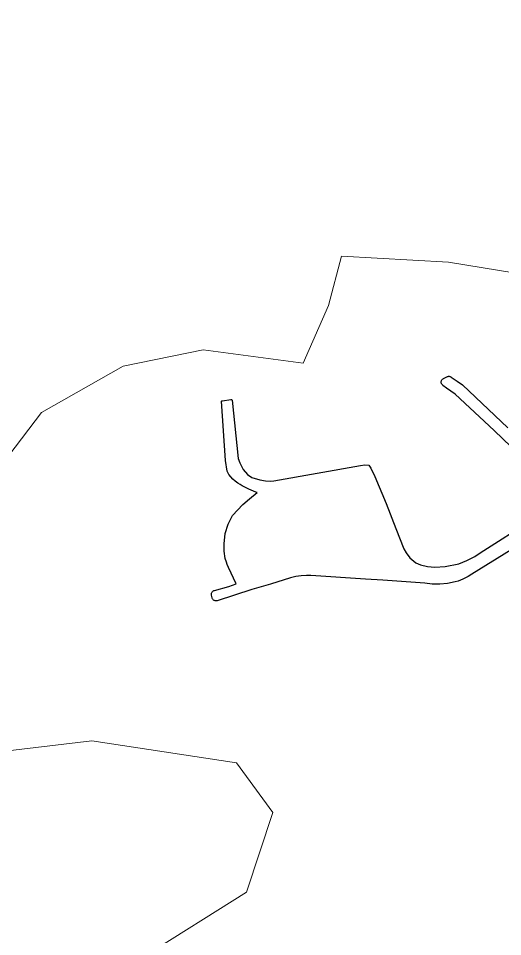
# Model space of a CAD drawing. Header units: millimetres. Extents: x 617751 to 636088, y 68402 to 77988.
# Drawn here: x 623959 to 624438, y 71483 to 72392 of the extents above; entities that cross this region are included whole.
import ezdxf

# ---------------------------------------------------------------- set-up
doc = ezdxf.new("R2010")
doc.units = ezdxf.units.MM
doc.header["$LTSCALE"] = 3
doc.header["$MEASUREMENT"] = 0
doc.layers.add('ALINHAMENTO PREDIAL', color=120, linetype='Continuous')
doc.layers.add('BAIRRO', color=30, linetype='Continuous')

msp = doc.modelspace()

# ---------------------------------------------------------------- linework, layer by layer
at = {"layer": 'ALINHAMENTO PREDIAL'}
for points in [[(624479.57, 71936.04), (624429.79, 71983.9), (624390.99, 72019.83), (624382.63, 72025.87), (624378.96, 72028.52), (624378.53, 72028.87), (624378.16, 72029.28), (624377.85, 72029.74), (624377.6, 72030.23), (624377.43, 72030.76), (624377.32, 72031.3), (624377.3, 72031.86), (624377.35, 72032.41), (624377.48, 72032.95), (624377.68, 72033.46), (624377.95, 72033.94), (624378.28, 72034.39), (624378.67, 72034.78), (624379.12, 72035.11), (624379.6, 72035.38), (624383.58, 72037.24), (624384.11, 72037.4), (624384.66, 72037.49), (624385.22, 72037.5), (624385.78, 72037.43), (624386.32, 72037.29), (624386.83, 72037.07), (624387.31, 72036.78), (624393.08, 72032.75), (624398.3, 72029.1), (624443.17, 71986.49)], [(624479.57, 71936.04), (624429.79, 71983.9), (624390.99, 72019.83), (624382.63, 72025.87), (624378.96, 72028.52), (624378.53, 72028.87), (624378.16, 72029.28), (624377.85, 72029.74), (624377.6, 72030.23), (624377.43, 72030.76), (624377.32, 72031.3), (624377.3, 72031.86), (624377.35, 72032.41), (624377.48, 72032.95), (624377.68, 72033.46), (624377.95, 72033.94), (624378.28, 72034.39), (624378.67, 72034.78), (624379.12, 72035.11), (624379.6, 72035.38), (624383.58, 72037.24), (624384.11, 72037.4), (624384.66, 72037.49), (624385.22, 72037.5), (624385.78, 72037.43), (624386.32, 72037.29), (624386.83, 72037.07), (624387.31, 72036.78), (624393.08, 72032.75), (624398.3, 72029.1), (624443.17, 71986.49)], [(624479.57, 71936.04), (624429.79, 71983.9), (624390.99, 72019.83), (624382.63, 72025.87), (624378.96, 72028.52), (624378.53, 72028.87), (624378.16, 72029.28), (624377.85, 72029.74), (624377.6, 72030.23), (624377.43, 72030.76), (624377.32, 72031.3), (624377.3, 72031.86), (624377.35, 72032.41), (624377.48, 72032.95), (624377.68, 72033.46), (624377.95, 72033.94), (624378.28, 72034.39), (624378.67, 72034.78), (624379.12, 72035.11), (624379.6, 72035.38), (624383.58, 72037.24), (624384.11, 72037.4), (624384.66, 72037.49), (624385.22, 72037.5), (624385.78, 72037.43), (624386.32, 72037.29), (624386.83, 72037.07), (624387.31, 72036.78), (624393.08, 72032.75), (624398.3, 72029.1), (624443.17, 71986.49)], [(624479.57, 71936.04), (624429.79, 71983.9), (624390.99, 72019.83), (624382.63, 72025.87), (624378.96, 72028.52), (624378.53, 72028.87), (624378.16, 72029.28), (624377.85, 72029.74), (624377.6, 72030.23), (624377.43, 72030.76), (624377.32, 72031.3), (624377.3, 72031.86), (624377.35, 72032.41), (624377.48, 72032.95), (624377.68, 72033.46), (624377.95, 72033.94), (624378.28, 72034.39), (624378.67, 72034.78), (624379.12, 72035.11), (624379.6, 72035.38), (624383.58, 72037.24), (624384.11, 72037.4), (624384.66, 72037.49), (624385.22, 72037.5), (624385.78, 72037.43), (624386.32, 72037.29), (624386.83, 72037.07), (624387.31, 72036.78), (624393.08, 72032.75), (624398.3, 72029.1), (624443.17, 71986.49)], [(624479.57, 71936.04), (624429.79, 71983.9), (624390.99, 72019.83), (624382.63, 72025.87), (624378.96, 72028.52), (624378.53, 72028.87), (624378.16, 72029.28), (624377.85, 72029.74), (624377.6, 72030.23), (624377.43, 72030.76), (624377.32, 72031.3), (624377.3, 72031.86), (624377.35, 72032.41), (624377.48, 72032.95), (624377.68, 72033.46), (624377.95, 72033.94), (624378.28, 72034.39), (624378.67, 72034.78), (624379.12, 72035.11), (624379.6, 72035.38), (624383.58, 72037.24), (624384.11, 72037.4), (624384.66, 72037.49), (624385.22, 72037.5), (624385.78, 72037.43), (624386.32, 72037.29), (624386.83, 72037.07), (624387.31, 72036.78), (624393.08, 72032.75), (624398.3, 72029.1), (624443.17, 71986.49)], [(624479.57, 71936.04), (624429.79, 71983.9), (624390.99, 72019.83), (624382.63, 72025.87), (624378.96, 72028.52), (624378.53, 72028.87), (624378.16, 72029.28), (624377.85, 72029.74), (624377.6, 72030.23), (624377.43, 72030.76), (624377.32, 72031.3), (624377.3, 72031.86), (624377.35, 72032.41), (624377.48, 72032.95), (624377.68, 72033.46), (624377.95, 72033.94), (624378.28, 72034.39), (624378.67, 72034.78), (624379.12, 72035.11), (624379.6, 72035.38), (624383.58, 72037.24), (624384.11, 72037.4), (624384.66, 72037.49), (624385.22, 72037.5), (624385.78, 72037.43), (624386.32, 72037.29), (624386.83, 72037.07), (624387.31, 72036.78), (624393.08, 72032.75), (624398.3, 72029.1), (624443.17, 71986.49)], [(624479.57, 71936.04), (624429.79, 71983.9), (624390.99, 72019.83), (624382.63, 72025.87), (624378.96, 72028.52), (624378.53, 72028.87), (624378.16, 72029.28), (624377.85, 72029.74), (624377.6, 72030.23), (624377.43, 72030.76), (624377.32, 72031.3), (624377.3, 72031.86), (624377.35, 72032.41), (624377.48, 72032.95), (624377.68, 72033.46), (624377.95, 72033.94), (624378.28, 72034.39), (624378.67, 72034.78), (624379.12, 72035.11), (624379.6, 72035.38), (624383.58, 72037.24), (624384.11, 72037.4), (624384.66, 72037.49), (624385.22, 72037.5), (624385.78, 72037.43), (624386.32, 72037.29), (624386.83, 72037.07), (624387.31, 72036.78), (624393.08, 72032.75), (624398.3, 72029.1), (624443.17, 71986.49)], [(624479.57, 71936.04), (624429.79, 71983.9), (624390.99, 72019.83), (624382.63, 72025.87), (624378.96, 72028.52), (624378.53, 72028.87), (624378.16, 72029.28), (624377.85, 72029.74), (624377.6, 72030.23), (624377.43, 72030.76), (624377.32, 72031.3), (624377.3, 72031.86), (624377.35, 72032.41), (624377.48, 72032.95), (624377.68, 72033.46), (624377.95, 72033.94), (624378.28, 72034.39), (624378.67, 72034.78), (624379.12, 72035.11), (624379.6, 72035.38), (624383.58, 72037.24), (624384.11, 72037.4), (624384.66, 72037.49), (624385.22, 72037.5), (624385.78, 72037.43), (624386.32, 72037.29), (624386.83, 72037.07), (624387.31, 72036.78), (624393.08, 72032.75), (624398.3, 72029.1), (624443.17, 71986.49)], [(624446.62, 71865.69), (624407.55, 71841.64), (624403.95, 71839.3), (624398.62, 71836.5), (624394.21, 71834.74), (624391.18, 71833.89), (624383.7, 71832.36), (624376.07, 71831.61), (624368.4, 71831.66), (624360.97, 71832.49), (624319.63, 71835.72), (624302.54, 71836.54), (624248.42, 71840.06), (624244.11, 71840.25), (624238.7, 71839.99), (624233.37, 71839.17), (624228.05, 71837.76), (624208.48, 71831.72), (624190.04, 71826.38), (624155.73, 71815.24), (624155.2, 71815.11), (624154.65, 71815.05), (624154.09, 71815.07), (624153.55, 71815.16), (624153.02, 71815.33), (624152.52, 71815.57), (624152.06, 71815.88), (624151.65, 71816.24), (624151.29, 71816.66), (624150.99, 71817.13), (624150.76, 71817.63), (624150.6, 71818.16), (624150.02, 71820.68), (624149.94, 71821.23), (624149.93, 71821.78), (624150, 71822.33), (624150.14, 71822.86), (624150.35, 71823.37), (624150.63, 71823.85), (624150.98, 71824.28), (624151.38, 71824.66), (624151.83, 71824.98), (624152.32, 71825.24), (624152.84, 71825.42), (624167.09, 71829.44), (624174.27, 71832.03), (624166.76, 71848.15), (624165.56, 71851.22), (624164.73, 71853.4), (624163.52, 71857.07), (624162.59, 71864.35), (624162.59, 71871.44), (624163.67, 71881.96), (624166.63, 71890.99), (624170.88, 71899.63), (624181.13, 71910.39), (624187.46, 71916.11), (624195.13, 71922.39), (624193.84, 71922.8), (624186.87, 71925.61), (624180.18, 71929.16), (624178.49, 71930.3), (624176.03, 71931.7), (624173.5, 71933.51), (624171.19, 71935.58), (624169.1, 71937.87), (624167.26, 71940.38), (624165.47, 71943.44), (624164, 71954.16), (624159.96, 72012.71), (624160.27, 72013.12), (624160.74, 72013.33), (624169.25, 72014.61), (624169.75, 72014.52), (624170.14, 72014.19), (624170.32, 72013.72), (624176.36, 71956.23), (624177.91, 71951.7), (624181.17, 71945.25), (624185.46, 71940.24), (624190.05, 71937.14), (624197.76, 71934.82), (624203.54, 71933.99), (624208.38, 71933.68), (624211.8, 71933.98), (624297.42, 71949.27), (624301.77, 71949.95), (624305.54, 71949.32), (624307.74, 71946.59), (624311.65, 71938.28), (624322.86, 71911.63), (624332.42, 71886.6), (624340.48, 71866.76), (624342.72, 71862.58), (624346.32, 71857.8), (624352.32, 71852.79), (624356.9, 71850.94), (624363.76, 71849), (624370.87, 71848.54), (624381.16, 71849.11), (624394.65, 71851.9), (624402.77, 71855.1), (624410.6, 71859.17), (624418.01, 71864.07), (624419.38, 71865.1), (624463.91, 71893.3)], [(624446.62, 71865.69), (624407.55, 71841.64), (624403.95, 71839.3), (624398.62, 71836.5), (624394.21, 71834.74), (624391.18, 71833.89), (624383.7, 71832.36), (624376.07, 71831.61), (624368.4, 71831.66), (624360.97, 71832.49), (624319.63, 71835.72), (624302.54, 71836.54), (624248.42, 71840.06), (624244.11, 71840.25), (624238.7, 71839.99), (624233.37, 71839.17), (624228.05, 71837.76), (624208.48, 71831.72), (624190.04, 71826.38), (624155.73, 71815.24), (624155.2, 71815.11), (624154.65, 71815.05), (624154.09, 71815.07), (624153.55, 71815.16), (624153.02, 71815.33), (624152.52, 71815.57), (624152.06, 71815.88), (624151.65, 71816.24), (624151.29, 71816.66), (624150.99, 71817.13), (624150.76, 71817.63), (624150.6, 71818.16), (624150.02, 71820.68), (624149.94, 71821.23), (624149.93, 71821.78), (624150, 71822.33), (624150.14, 71822.86), (624150.35, 71823.37), (624150.63, 71823.85), (624150.98, 71824.28), (624151.38, 71824.66), (624151.83, 71824.98), (624152.32, 71825.24), (624152.84, 71825.42), (624167.09, 71829.44), (624174.27, 71832.03), (624166.76, 71848.15), (624165.56, 71851.22), (624164.73, 71853.4), (624163.52, 71857.07), (624162.59, 71864.35), (624162.59, 71871.44), (624163.67, 71881.96), (624166.63, 71890.99), (624170.88, 71899.63), (624181.13, 71910.39), (624187.46, 71916.11), (624195.13, 71922.39), (624193.84, 71922.8), (624186.87, 71925.61), (624180.18, 71929.16), (624178.49, 71930.3), (624176.03, 71931.7), (624173.5, 71933.51), (624171.19, 71935.58), (624169.1, 71937.87), (624167.26, 71940.38), (624165.47, 71943.44), (624164, 71954.16), (624159.96, 72012.71), (624160.27, 72013.12), (624160.74, 72013.33), (624169.25, 72014.61), (624169.75, 72014.52), (624170.14, 72014.19), (624170.32, 72013.72), (624176.36, 71956.23), (624177.91, 71951.7), (624181.17, 71945.25), (624185.46, 71940.24), (624190.05, 71937.14), (624197.76, 71934.82), (624203.54, 71933.99), (624208.38, 71933.68), (624211.8, 71933.98), (624297.42, 71949.27), (624301.77, 71949.95), (624305.54, 71949.32), (624307.74, 71946.59), (624311.65, 71938.28), (624322.86, 71911.63), (624332.42, 71886.6), (624340.48, 71866.76), (624342.72, 71862.58), (624346.32, 71857.8), (624352.32, 71852.79), (624356.9, 71850.94), (624363.76, 71849), (624370.87, 71848.54), (624381.16, 71849.11), (624394.65, 71851.9), (624402.77, 71855.1), (624410.6, 71859.17), (624418.01, 71864.07), (624419.38, 71865.1), (624463.91, 71893.3)], [(624446.62, 71865.69), (624407.55, 71841.64), (624403.95, 71839.3), (624398.62, 71836.5), (624394.21, 71834.74), (624391.18, 71833.89), (624383.7, 71832.36), (624376.07, 71831.61), (624368.4, 71831.66), (624360.97, 71832.49), (624319.63, 71835.72), (624302.54, 71836.54), (624248.42, 71840.06), (624244.11, 71840.25), (624238.7, 71839.99), (624233.37, 71839.17), (624228.05, 71837.76), (624208.48, 71831.72), (624190.04, 71826.38), (624155.73, 71815.24), (624155.2, 71815.11), (624154.65, 71815.05), (624154.09, 71815.07), (624153.55, 71815.16), (624153.02, 71815.33), (624152.52, 71815.57), (624152.06, 71815.88), (624151.65, 71816.24), (624151.29, 71816.66), (624150.99, 71817.13), (624150.76, 71817.63), (624150.6, 71818.16), (624150.02, 71820.68), (624149.94, 71821.23), (624149.93, 71821.78), (624150, 71822.33), (624150.14, 71822.86), (624150.35, 71823.37), (624150.63, 71823.85), (624150.98, 71824.28), (624151.38, 71824.66), (624151.83, 71824.98), (624152.32, 71825.24), (624152.84, 71825.42), (624167.09, 71829.44), (624174.27, 71832.03), (624166.76, 71848.15), (624165.56, 71851.22), (624164.73, 71853.4), (624163.52, 71857.07), (624162.59, 71864.35), (624162.59, 71871.44), (624163.67, 71881.96), (624166.63, 71890.99), (624170.88, 71899.63), (624181.13, 71910.39), (624187.46, 71916.11), (624195.13, 71922.39), (624193.84, 71922.8), (624186.87, 71925.61), (624180.18, 71929.16), (624178.49, 71930.3), (624176.03, 71931.7), (624173.5, 71933.51), (624171.19, 71935.58), (624169.1, 71937.87), (624167.26, 71940.38), (624165.47, 71943.44), (624164, 71954.16), (624159.96, 72012.71), (624160.27, 72013.12), (624160.74, 72013.33), (624169.25, 72014.61), (624169.75, 72014.52), (624170.14, 72014.19), (624170.32, 72013.72), (624176.36, 71956.23), (624177.91, 71951.7), (624181.17, 71945.25), (624185.46, 71940.24), (624190.05, 71937.14), (624197.76, 71934.82), (624203.54, 71933.99), (624208.38, 71933.68), (624211.8, 71933.98), (624297.42, 71949.27), (624301.77, 71949.95), (624305.54, 71949.32), (624307.74, 71946.59), (624311.65, 71938.28), (624322.86, 71911.63), (624332.42, 71886.6), (624340.48, 71866.76), (624342.72, 71862.58), (624346.32, 71857.8), (624352.32, 71852.79), (624356.9, 71850.94), (624363.76, 71849), (624370.87, 71848.54), (624381.16, 71849.11), (624394.65, 71851.9), (624402.77, 71855.1), (624410.6, 71859.17), (624418.01, 71864.07), (624419.38, 71865.1), (624463.91, 71893.3)], [(624446.62, 71865.69), (624407.55, 71841.64), (624403.95, 71839.3), (624398.62, 71836.5), (624394.21, 71834.74), (624391.18, 71833.89), (624383.7, 71832.36), (624376.07, 71831.61), (624368.4, 71831.66), (624360.97, 71832.49), (624319.63, 71835.72), (624302.54, 71836.54), (624248.42, 71840.06), (624244.11, 71840.25), (624238.7, 71839.99), (624233.37, 71839.17), (624228.05, 71837.76), (624208.48, 71831.72), (624190.04, 71826.38), (624155.73, 71815.24), (624155.2, 71815.11), (624154.65, 71815.05), (624154.09, 71815.07), (624153.55, 71815.16), (624153.02, 71815.33), (624152.52, 71815.57), (624152.06, 71815.88), (624151.65, 71816.24), (624151.29, 71816.66), (624150.99, 71817.13), (624150.76, 71817.63), (624150.6, 71818.16), (624150.02, 71820.68), (624149.94, 71821.23), (624149.93, 71821.78), (624150, 71822.33), (624150.14, 71822.86), (624150.35, 71823.37), (624150.63, 71823.85), (624150.98, 71824.28), (624151.38, 71824.66), (624151.83, 71824.98), (624152.32, 71825.24), (624152.84, 71825.42), (624167.09, 71829.44), (624174.27, 71832.03), (624166.76, 71848.15), (624165.56, 71851.22), (624164.73, 71853.4), (624163.52, 71857.07), (624162.59, 71864.35), (624162.59, 71871.44), (624163.67, 71881.96), (624166.63, 71890.99), (624170.88, 71899.63), (624181.13, 71910.39), (624187.46, 71916.11), (624195.13, 71922.39), (624193.84, 71922.8), (624186.87, 71925.61), (624180.18, 71929.16), (624178.49, 71930.3), (624176.03, 71931.7), (624173.5, 71933.51), (624171.19, 71935.58), (624169.1, 71937.87), (624167.26, 71940.38), (624165.47, 71943.44), (624164, 71954.16), (624159.96, 72012.71), (624160.27, 72013.12), (624160.74, 72013.33), (624169.25, 72014.61), (624169.75, 72014.52), (624170.14, 72014.19), (624170.32, 72013.72), (624176.36, 71956.23), (624177.91, 71951.7), (624181.17, 71945.25), (624185.46, 71940.24), (624190.05, 71937.14), (624197.76, 71934.82), (624203.54, 71933.99), (624208.38, 71933.68), (624211.8, 71933.98), (624297.42, 71949.27), (624301.77, 71949.95), (624305.54, 71949.32), (624307.74, 71946.59), (624311.65, 71938.28), (624322.86, 71911.63), (624332.42, 71886.6), (624340.48, 71866.76), (624342.72, 71862.58), (624346.32, 71857.8), (624352.32, 71852.79), (624356.9, 71850.94), (624363.76, 71849), (624370.87, 71848.54), (624381.16, 71849.11), (624394.65, 71851.9), (624402.77, 71855.1), (624410.6, 71859.17), (624418.01, 71864.07), (624419.38, 71865.1), (624463.91, 71893.3)], [(624446.62, 71865.69), (624407.55, 71841.64), (624403.95, 71839.3), (624398.62, 71836.5), (624394.21, 71834.74), (624391.18, 71833.89), (624383.7, 71832.36), (624376.07, 71831.61), (624368.4, 71831.66), (624360.97, 71832.49), (624319.63, 71835.72), (624302.54, 71836.54), (624248.42, 71840.06), (624244.11, 71840.25), (624238.7, 71839.99), (624233.37, 71839.17), (624228.05, 71837.76), (624208.48, 71831.72), (624190.04, 71826.38), (624155.73, 71815.24), (624155.2, 71815.11), (624154.65, 71815.05), (624154.09, 71815.07), (624153.55, 71815.16), (624153.02, 71815.33), (624152.52, 71815.57), (624152.06, 71815.88), (624151.65, 71816.24), (624151.29, 71816.66), (624150.99, 71817.13), (624150.76, 71817.63), (624150.6, 71818.16), (624150.02, 71820.68), (624149.94, 71821.23), (624149.93, 71821.78), (624150, 71822.33), (624150.14, 71822.86), (624150.35, 71823.37), (624150.63, 71823.85), (624150.98, 71824.28), (624151.38, 71824.66), (624151.83, 71824.98), (624152.32, 71825.24), (624152.84, 71825.42), (624167.09, 71829.44), (624174.27, 71832.03), (624166.76, 71848.15), (624165.56, 71851.22), (624164.73, 71853.4), (624163.52, 71857.07), (624162.59, 71864.35), (624162.59, 71871.44), (624163.67, 71881.96), (624166.63, 71890.99), (624170.88, 71899.63), (624181.13, 71910.39), (624187.46, 71916.11), (624195.13, 71922.39), (624193.84, 71922.8), (624186.87, 71925.61), (624180.18, 71929.16), (624178.49, 71930.3), (624176.03, 71931.7), (624173.5, 71933.51), (624171.19, 71935.58), (624169.1, 71937.87), (624167.26, 71940.38), (624165.47, 71943.44), (624164, 71954.16), (624159.96, 72012.71), (624160.27, 72013.12), (624160.74, 72013.33), (624169.25, 72014.61), (624169.75, 72014.52), (624170.14, 72014.19), (624170.32, 72013.72), (624176.36, 71956.23), (624177.91, 71951.7), (624181.17, 71945.25), (624185.46, 71940.24), (624190.05, 71937.14), (624197.76, 71934.82), (624203.54, 71933.99), (624208.38, 71933.68), (624211.8, 71933.98), (624297.42, 71949.27), (624301.77, 71949.95), (624305.54, 71949.32), (624307.74, 71946.59), (624311.65, 71938.28), (624322.86, 71911.63), (624332.42, 71886.6), (624340.48, 71866.76), (624342.72, 71862.58), (624346.32, 71857.8), (624352.32, 71852.79), (624356.9, 71850.94), (624363.76, 71849), (624370.87, 71848.54), (624381.16, 71849.11), (624394.65, 71851.9), (624402.77, 71855.1), (624410.6, 71859.17), (624418.01, 71864.07), (624419.38, 71865.1), (624463.91, 71893.3)], [(624446.62, 71865.69), (624407.55, 71841.64), (624403.95, 71839.3), (624398.62, 71836.5), (624394.21, 71834.74), (624391.18, 71833.89), (624383.7, 71832.36), (624376.07, 71831.61), (624368.4, 71831.66), (624360.97, 71832.49), (624319.63, 71835.72), (624302.54, 71836.54), (624248.42, 71840.06), (624244.11, 71840.25), (624238.7, 71839.99), (624233.37, 71839.17), (624228.05, 71837.76), (624208.48, 71831.72), (624190.04, 71826.38), (624155.73, 71815.24), (624155.2, 71815.11), (624154.65, 71815.05), (624154.09, 71815.07), (624153.55, 71815.16), (624153.02, 71815.33), (624152.52, 71815.57), (624152.06, 71815.88), (624151.65, 71816.24), (624151.29, 71816.66), (624150.99, 71817.13), (624150.76, 71817.63), (624150.6, 71818.16), (624150.02, 71820.68), (624149.94, 71821.23), (624149.93, 71821.78), (624150, 71822.33), (624150.14, 71822.86), (624150.35, 71823.37), (624150.63, 71823.85), (624150.98, 71824.28), (624151.38, 71824.66), (624151.83, 71824.98), (624152.32, 71825.24), (624152.84, 71825.42), (624167.09, 71829.44), (624174.27, 71832.03), (624166.76, 71848.15), (624165.56, 71851.22), (624164.73, 71853.4), (624163.52, 71857.07), (624162.59, 71864.35), (624162.59, 71871.44), (624163.67, 71881.96), (624166.63, 71890.99), (624170.88, 71899.63), (624181.13, 71910.39), (624187.46, 71916.11), (624195.13, 71922.39), (624193.84, 71922.8), (624186.87, 71925.61), (624180.18, 71929.16), (624178.49, 71930.3), (624176.03, 71931.7), (624173.5, 71933.51), (624171.19, 71935.58), (624169.1, 71937.87), (624167.26, 71940.38), (624165.47, 71943.44), (624164, 71954.16), (624159.96, 72012.71), (624160.27, 72013.12), (624160.74, 72013.33), (624169.25, 72014.61), (624169.75, 72014.52), (624170.14, 72014.19), (624170.32, 72013.72), (624176.36, 71956.23), (624177.91, 71951.7), (624181.17, 71945.25), (624185.46, 71940.24), (624190.05, 71937.14), (624197.76, 71934.82), (624203.54, 71933.99), (624208.38, 71933.68), (624211.8, 71933.98), (624297.42, 71949.27), (624301.77, 71949.95), (624305.54, 71949.32), (624307.74, 71946.59), (624311.65, 71938.28), (624322.86, 71911.63), (624332.42, 71886.6), (624340.48, 71866.76), (624342.72, 71862.58), (624346.32, 71857.8), (624352.32, 71852.79), (624356.9, 71850.94), (624363.76, 71849), (624370.87, 71848.54), (624381.16, 71849.11), (624394.65, 71851.9), (624402.77, 71855.1), (624410.6, 71859.17), (624418.01, 71864.07), (624419.38, 71865.1), (624463.91, 71893.3)], [(624446.62, 71865.69), (624407.55, 71841.64), (624403.95, 71839.3), (624398.62, 71836.5), (624394.21, 71834.74), (624391.18, 71833.89), (624383.7, 71832.36), (624376.07, 71831.61), (624368.4, 71831.66), (624360.97, 71832.49), (624319.63, 71835.72), (624302.54, 71836.54), (624248.42, 71840.06), (624244.11, 71840.25), (624238.7, 71839.99), (624233.37, 71839.17), (624228.05, 71837.76), (624208.48, 71831.72), (624190.04, 71826.38), (624155.73, 71815.24), (624155.2, 71815.11), (624154.65, 71815.05), (624154.09, 71815.07), (624153.55, 71815.16), (624153.02, 71815.33), (624152.52, 71815.57), (624152.06, 71815.88), (624151.65, 71816.24), (624151.29, 71816.66), (624150.99, 71817.13), (624150.76, 71817.63), (624150.6, 71818.16), (624150.02, 71820.68), (624149.94, 71821.23), (624149.93, 71821.78), (624150, 71822.33), (624150.14, 71822.86), (624150.35, 71823.37), (624150.63, 71823.85), (624150.98, 71824.28), (624151.38, 71824.66), (624151.83, 71824.98), (624152.32, 71825.24), (624152.84, 71825.42), (624167.09, 71829.44), (624174.27, 71832.03), (624166.76, 71848.15), (624165.56, 71851.22), (624164.73, 71853.4), (624163.52, 71857.07), (624162.59, 71864.35), (624162.59, 71871.44), (624163.67, 71881.96), (624166.63, 71890.99), (624170.88, 71899.63), (624181.13, 71910.39), (624187.46, 71916.11), (624195.13, 71922.39), (624193.84, 71922.8), (624186.87, 71925.61), (624180.18, 71929.16), (624178.49, 71930.3), (624176.03, 71931.7), (624173.5, 71933.51), (624171.19, 71935.58), (624169.1, 71937.87), (624167.26, 71940.38), (624165.47, 71943.44), (624164, 71954.16), (624159.96, 72012.71), (624160.27, 72013.12), (624160.74, 72013.33), (624169.25, 72014.61), (624169.75, 72014.52), (624170.14, 72014.19), (624170.32, 72013.72), (624176.36, 71956.23), (624177.91, 71951.7), (624181.17, 71945.25), (624185.46, 71940.24), (624190.05, 71937.14), (624197.76, 71934.82), (624203.54, 71933.99), (624208.38, 71933.68), (624211.8, 71933.98), (624297.42, 71949.27), (624301.77, 71949.95), (624305.54, 71949.32), (624307.74, 71946.59), (624311.65, 71938.28), (624322.86, 71911.63), (624332.42, 71886.6), (624340.48, 71866.76), (624342.72, 71862.58), (624346.32, 71857.8), (624352.32, 71852.79), (624356.9, 71850.94), (624363.76, 71849), (624370.87, 71848.54), (624381.16, 71849.11), (624394.65, 71851.9), (624402.77, 71855.1), (624410.6, 71859.17), (624418.01, 71864.07), (624419.38, 71865.1), (624463.91, 71893.3)], [(624446.62, 71865.69), (624407.55, 71841.64), (624403.95, 71839.3), (624398.62, 71836.5), (624394.21, 71834.74), (624391.18, 71833.89), (624383.7, 71832.36), (624376.07, 71831.61), (624368.4, 71831.66), (624360.97, 71832.49), (624319.63, 71835.72), (624302.54, 71836.54), (624248.42, 71840.06), (624244.11, 71840.25), (624238.7, 71839.99), (624233.37, 71839.17), (624228.05, 71837.76), (624208.48, 71831.72), (624190.04, 71826.38), (624155.73, 71815.24), (624155.2, 71815.11), (624154.65, 71815.05), (624154.09, 71815.07), (624153.55, 71815.16), (624153.02, 71815.33), (624152.52, 71815.57), (624152.06, 71815.88), (624151.65, 71816.24), (624151.29, 71816.66), (624150.99, 71817.13), (624150.76, 71817.63), (624150.6, 71818.16), (624150.02, 71820.68), (624149.94, 71821.23), (624149.93, 71821.78), (624150, 71822.33), (624150.14, 71822.86), (624150.35, 71823.37), (624150.63, 71823.85), (624150.98, 71824.28), (624151.38, 71824.66), (624151.83, 71824.98), (624152.32, 71825.24), (624152.84, 71825.42), (624167.09, 71829.44), (624174.27, 71832.03), (624166.76, 71848.15), (624165.56, 71851.22), (624164.73, 71853.4), (624163.52, 71857.07), (624162.59, 71864.35), (624162.59, 71871.44), (624163.67, 71881.96), (624166.63, 71890.99), (624170.88, 71899.63), (624181.13, 71910.39), (624187.46, 71916.11), (624195.13, 71922.39), (624193.84, 71922.8), (624186.87, 71925.61), (624180.18, 71929.16), (624178.49, 71930.3), (624176.03, 71931.7), (624173.5, 71933.51), (624171.19, 71935.58), (624169.1, 71937.87), (624167.26, 71940.38), (624165.47, 71943.44), (624164, 71954.16), (624159.96, 72012.71), (624160.27, 72013.12), (624160.74, 72013.33), (624169.25, 72014.61), (624169.75, 72014.52), (624170.14, 72014.19), (624170.32, 72013.72), (624176.36, 71956.23), (624177.91, 71951.7), (624181.17, 71945.25), (624185.46, 71940.24), (624190.05, 71937.14), (624197.76, 71934.82), (624203.54, 71933.99), (624208.38, 71933.68), (624211.8, 71933.98), (624297.42, 71949.27), (624301.77, 71949.95), (624305.54, 71949.32), (624307.74, 71946.59), (624311.65, 71938.28), (624322.86, 71911.63), (624332.42, 71886.6), (624340.48, 71866.76), (624342.72, 71862.58), (624346.32, 71857.8), (624352.32, 71852.79), (624356.9, 71850.94), (624363.76, 71849), (624370.87, 71848.54), (624381.16, 71849.11), (624394.65, 71851.9), (624402.77, 71855.1), (624410.6, 71859.17), (624418.01, 71864.07), (624419.38, 71865.1), (624463.91, 71893.3)]]:
    msp.add_lwpolyline(points, dxfattribs=at)
at = {"layer": 'BAIRRO', "lineweight": 20}
for points in [[(625309.65, 72446.57), (625258.65, 72384.57), (625162.65, 72338.57), (625082.65, 72316.57), (625020.65, 72263.57), (624942.65, 72291.57), (624903.65, 72250.57), (624823.65, 72247.57), (624785.65, 72163.57), (624700.65, 72146.57), (624628.65, 72115.57), (624517.65, 72128.57), (624384.65, 72150.57), (624278.65, 72156.57), (624265.65, 72107.57), (624240.65, 72050.57), (624141.65, 72063.57), (624062.65, 72047.57), (623981.65, 72001.57), (623916.65, 71916.57)], [(623916.65, 71916.57), (623981.65, 72001.57), (624062.65, 72047.57), (624141.65, 72063.57), (624240.65, 72050.57), (624265.65, 72107.57), (624278.65, 72156.57), (624384.65, 72150.57), (624517.65, 72128.57), (624628.65, 72115.57), (624700.65, 72146.57), (624785.65, 72163.57), (624823.65, 72247.57), (624903.65, 72250.57), (624942.65, 72291.57), (625020.65, 72263.57), (625082.65, 72316.57), (625162.65, 72338.57), (625258.65, 72384.57), (625309.65, 72446.57)], [(623906.65, 71661.57), (624031.65, 71676.57), (624174.65, 71654.57), (624210.65, 71605.57), (624184.65, 71526.57), (624082.65, 71462.57), (624008.65, 71395.57), (624066.65, 71383.57), (624183.65, 71394.57), (624255.65, 71360.57), (624354.65, 71342.57), (624476.65, 71368.57), (624557.65, 71411.57), (624658.65, 71399.57), (624718.65, 71474.57), (624795.65, 71521.57), (624867.65, 71482.57), (624988.65, 71484.57)], [(624988.65, 71484.57), (624867.65, 71482.57), (624795.65, 71521.57), (624718.65, 71474.57), (624658.65, 71399.57), (624557.65, 71411.57), (624476.65, 71368.57), (624354.65, 71342.57), (624255.65, 71360.57), (624183.65, 71394.57), (624066.65, 71383.57), (624008.65, 71395.57), (624082.65, 71462.57), (624184.65, 71526.57), (624210.65, 71605.57), (624174.65, 71654.57), (624031.65, 71676.57), (623906.65, 71661.57)]]:
    msp.add_lwpolyline(points, dxfattribs=at)

doc.saveas('drawing.dxf')
